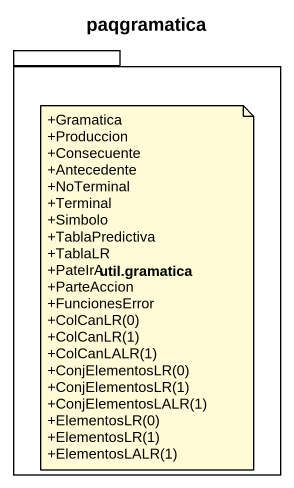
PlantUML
@startuml
title paqgramatica
package "util.gramatica" as util_gramatica {
}
note as N1
  +Gramatica
  +Produccion
  +Consecuente
  +Antecedente
  +NoTerminal
  +Terminal
  +Simbolo
  +TablaPredictiva
  +TablaLR
  +PateIrA
  +ParteAccion
  +FuncionesError
  +ColCanLR(0)
  +ColCanLR(1)
  +ColCanLALR(1)
  +ConjElementosLR(0)
  +ConjElementosLR(1)
  +ConjElementosLALR(1)
  +ElementosLR(0)
  +ElementosLR(1)
  +ElementosLALR(1)
end note
@enduml
